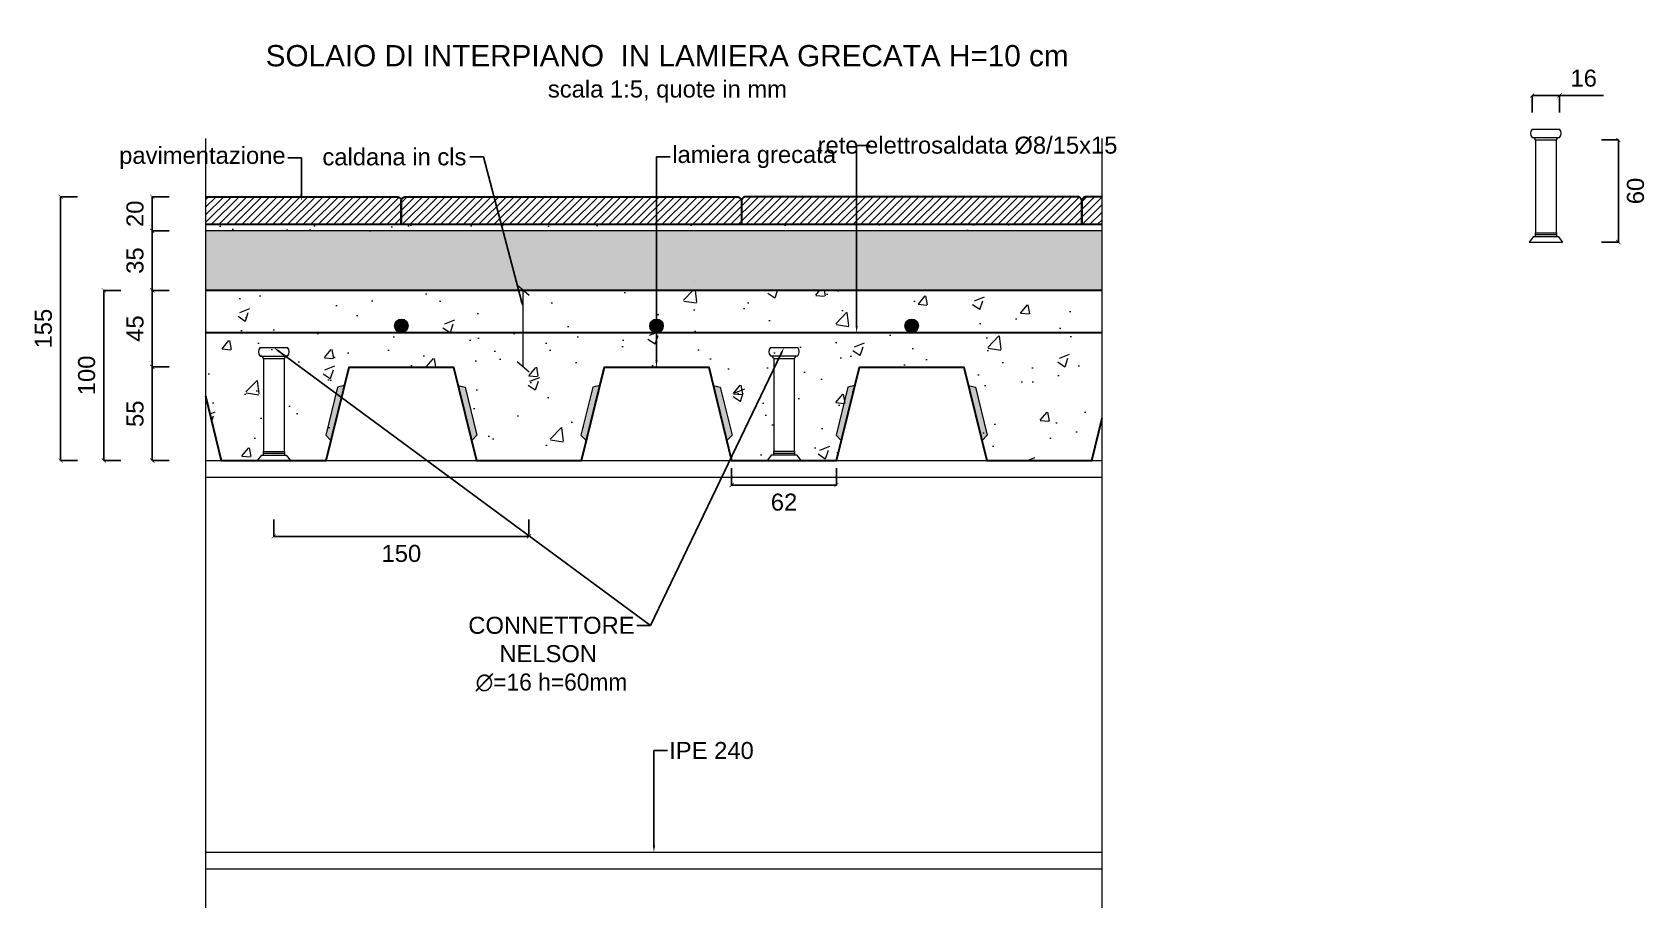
# Model space of a CAD drawing. Header units: millimetres. Extents: x 1415 to 3549, y 2194 to 4677.
# Drawn here: x 1772.802 to 1773.751, y 2309.435 to 2309.95 of the extents above; entities that cross this region are included whole.
import ezdxf
from ezdxf import colors
from ezdxf.entities.mleader import LeaderData, LeaderLine
from ezdxf.math import Vec2, Vec3

# ---------------------------------------------------------------- set-up
doc = ezdxf.new("R2010")
doc.units = ezdxf.units.MM
doc.linetypes.add('ACAD_ISO02W100', pattern=[15, 12, -3])
doc.linetypes.add('DASHDOT', pattern=[1, 0.5, -0.25, 0, -0.25])
doc.layers.get('0').update_dxf_attribs({"plot": 0})
for name, color, linetype, lineweight in [('CONNETTORE', 7, 'Continuous', 15), ('Layer3', 7, 'Continuous', 15), ('Layer4', 7, 'Continuous', 15), ('quote', 252, 'Continuous', 5), ('sezionato particolari', 7, 'Continuous', 30), ('sezione', 18, 'ACAD_ISO02W100', 20)]:
    doc.layers.add(name, color=color, linetype=linetype, lineweight=lineweight)
doc.layers.add('retini', color=7, linetype='DASHDOT', lineweight=9, true_color=0x636466)
doc.styles.get("Standard").update_dxf_attribs({"font": 'arial.ttf'})
doc.dimstyles.new('quote acciaio', dxfattribs={"dimtxt": 0.01, "dimasz": 0.0025, "dimexe": 0, "dimexo": 0, "dimgap": 0.005, "dimtad": 2, "dimdec": 0, "dimlfac": 1000, "dimzin": 0, "dimdsep": 46, "dimtxsty": 'Standard', "dimblk": 'ARCHTICK', "dimcen": 0, "dimclre": 252, "dimadec": 0, "dimazin": 0, "dimtfac": 1, "dimtdec": 0, "dimtofl": 0, "dimtmove": 0, "dimatfit": 3, "dimfxl": 0.01, "dimfxlon": 1, "dimtolj": 1, "dimtzin": 0, "dimarcsym": 0})

# ---------------------------------------------------------------- blocks, each defined once
blk = doc.blocks.new('_ArchTick')
at = {"color": 0, "linetype": 'ByBlock', "const_width": 0.15}
blk.add_lwpolyline([(-0.5, -0.5), (0.5, 0.5)], dxfattribs=at)
blk = doc.blocks.new('*D25')
at = {"layer": 'Defpoints', "color": 0, "transparency": 16777216}
for p in [(1772.95498, 2309.75285), (1772.87229, 2309.69775), (1772.95498, 2309.69775)]:
    blk.add_point(p, dxfattribs=at)
at = {"layer": 'quote', "color": 252, "lineweight": -2, "transparency": 16777216}
for p, q in [((1772.88229, 2309.75285), (1772.87229, 2309.75285)), ((1772.88229, 2309.69775), (1772.87229, 2309.69775))]:
    blk.add_line(p, q, dxfattribs=at)
at = {"layer": 'quote', "color": 0, "linetype": 'Continuous', "lineweight": -2, "transparency": 16777216}
blk.add_line((1772.87229, 2309.75285), (1772.87229, 2309.69775), dxfattribs=at)
at = {"layer": 'quote', "color": 0, "lineweight": -2, "transparency": 16777216, "xscale": 0.0025, "yscale": 0.0025, "zscale": 0.0025}
for p, rotation in [((1772.87229, 2309.75285), 90), ((1772.87229, 2309.69775), 270)]:
    blk.add_blockref('_ArchTick', p, dxfattribs=dict(at, rotation=rotation))
at = {"layer": 'quote', "color": 0, "transparency": 16777216, "insert": (1772.86221, 2309.7253), "char_height": 0.01, "attachment_point": 5, "rotation": 90}
blk.add_mtext('\\A1;55', dxfattribs=at)
blk = doc.blocks.new('*D26')
at = {"layer": 'Defpoints', "color": 0, "transparency": 16777216}
for p in [(1772.95498, 2309.79785), (1772.87229, 2309.75285), (1772.95498, 2309.75285)]:
    blk.add_point(p, dxfattribs=at)
at = {"layer": 'quote', "color": 252, "lineweight": -2, "transparency": 16777216}
for p, q in [((1772.88229, 2309.79785), (1772.87229, 2309.79785)), ((1772.88229, 2309.75285), (1772.87229, 2309.75285))]:
    blk.add_line(p, q, dxfattribs=at)
at = {"layer": 'quote', "color": 0, "linetype": 'Continuous', "lineweight": -2, "transparency": 16777216}
blk.add_line((1772.87229, 2309.79785), (1772.87229, 2309.75285), dxfattribs=at)
at = {"layer": 'quote', "color": 0, "lineweight": -2, "transparency": 16777216, "xscale": 0.0025, "yscale": 0.0025, "zscale": 0.0025}
for p, rotation in [((1772.87229, 2309.79785), 90), ((1772.87229, 2309.75285), 270)]:
    blk.add_blockref('_ArchTick', p, dxfattribs=dict(at, rotation=rotation))
at = {"layer": 'quote', "color": 0, "transparency": 16777216, "insert": (1772.86221, 2309.77535), "char_height": 0.01, "attachment_point": 5, "rotation": 90}
blk.add_mtext('\\A1;45', dxfattribs=at)
blk = doc.blocks.new('*D27')
at = {"layer": 'Defpoints', "color": 0, "transparency": 16777216}
for p in [(1772.87229, 2309.83285), (1772.95498, 2309.83285), (1772.95498, 2309.79785)]:
    blk.add_point(p, dxfattribs=at)
at = {"layer": 'quote', "color": 252, "lineweight": -2, "transparency": 16777216}
for p, q in [((1772.88229, 2309.83285), (1772.87229, 2309.83285)), ((1772.88229, 2309.79785), (1772.87229, 2309.79785))]:
    blk.add_line(p, q, dxfattribs=at)
at = {"layer": 'quote', "color": 0, "linetype": 'Continuous', "lineweight": -2, "transparency": 16777216}
blk.add_line((1772.87229, 2309.79785), (1772.87229, 2309.83285), dxfattribs=at)
at = {"layer": 'quote', "color": 0, "lineweight": -2, "transparency": 16777216, "xscale": 0.0025, "yscale": 0.0025, "zscale": 0.0025}
for p, rotation in [((1772.87229, 2309.83285), 90), ((1772.87229, 2309.79785), 270)]:
    blk.add_blockref('_ArchTick', p, dxfattribs=dict(at, rotation=rotation))
at = {"layer": 'quote', "color": 0, "transparency": 16777216, "insert": (1772.86218, 2309.81535), "char_height": 0.01, "attachment_point": 5, "rotation": 90}
blk.add_mtext('\\A1;35', dxfattribs=at)
blk = doc.blocks.new('*D28')
at = {"layer": 'Defpoints', "color": 0, "transparency": 16777216}
for p in [(1772.95498, 2309.85285), (1772.87229, 2309.83285), (1772.95498, 2309.83285)]:
    blk.add_point(p, dxfattribs=at)
at = {"layer": 'quote', "color": 252, "lineweight": -2, "transparency": 16777216}
for p, q in [((1772.88229, 2309.85285), (1772.87229, 2309.85285)), ((1772.88229, 2309.83285), (1772.87229, 2309.83285))]:
    blk.add_line(p, q, dxfattribs=at)
at = {"layer": 'quote', "color": 0, "linetype": 'Continuous', "lineweight": -2, "transparency": 16777216}
blk.add_line((1772.87229, 2309.85285), (1772.87229, 2309.83285), dxfattribs=at)
at = {"layer": 'quote', "color": 0, "lineweight": -2, "transparency": 16777216, "xscale": 0.0025, "yscale": 0.0025, "zscale": 0.0025}
for p, rotation in [((1772.87229, 2309.85285), 90), ((1772.87229, 2309.83285), 270)]:
    blk.add_blockref('_ArchTick', p, dxfattribs=dict(at, rotation=rotation))
at = {"layer": 'quote', "color": 0, "transparency": 16777216, "insert": (1772.86219, 2309.84285), "char_height": 0.01, "attachment_point": 5, "rotation": 90}
blk.add_mtext('\\A1;20', dxfattribs=at)
blk = doc.blocks.new('*D29')
at = {"layer": 'Defpoints', "color": 0, "transparency": 16777216}
for p in [(1772.90367, 2309.85285), (1772.81844, 2309.69785), (1772.90367, 2309.69785)]:
    blk.add_point(p, dxfattribs=at)
at = {"layer": 'quote', "color": 252, "lineweight": -2, "transparency": 16777216}
for p, q in [((1772.82844, 2309.85285), (1772.81844, 2309.85285)), ((1772.82844, 2309.69785), (1772.81844, 2309.69785))]:
    blk.add_line(p, q, dxfattribs=at)
at = {"layer": 'quote', "color": 0, "linetype": 'Continuous', "lineweight": -2, "transparency": 16777216}
blk.add_line((1772.81844, 2309.85285), (1772.81844, 2309.69785), dxfattribs=at)
at = {"layer": 'quote', "color": 0, "lineweight": -2, "transparency": 16777216, "xscale": 0.0025, "yscale": 0.0025, "zscale": 0.0025}
for p, rotation in [((1772.81844, 2309.85285), 90), ((1772.81844, 2309.69785), 270)]:
    blk.add_blockref('_ArchTick', p, dxfattribs=dict(at, rotation=rotation))
at = {"layer": 'quote', "color": 0, "transparency": 16777216, "insert": (1772.80833, 2309.77535), "char_height": 0.01, "attachment_point": 5, "rotation": 90}
blk.add_mtext('\\A1;155', dxfattribs=at)
blk = doc.blocks.new('*D30')
at = {"layer": 'Defpoints', "color": 0, "transparency": 16777216}
for p in [(1772.84384, 2309.79785), (1772.94373, 2309.79785), (1772.94373, 2309.69785)]:
    blk.add_point(p, dxfattribs=at)
at = {"layer": 'quote', "color": 252, "lineweight": -2, "transparency": 16777216}
for p, q in [((1772.85384, 2309.79785), (1772.84384, 2309.79785)), ((1772.85384, 2309.69785), (1772.84384, 2309.69785))]:
    blk.add_line(p, q, dxfattribs=at)
at = {"layer": 'quote', "color": 0, "linetype": 'Continuous', "lineweight": -2, "transparency": 16777216}
blk.add_line((1772.84384, 2309.69785), (1772.84384, 2309.79785), dxfattribs=at)
at = {"layer": 'quote', "color": 0, "lineweight": -2, "transparency": 16777216, "xscale": 0.0025, "yscale": 0.0025, "zscale": 0.0025}
for p, rotation in [((1772.84384, 2309.79785), 90), ((1772.84384, 2309.69785), 270)]:
    blk.add_blockref('_ArchTick', p, dxfattribs=dict(at, rotation=rotation))
at = {"layer": 'quote', "color": 0, "transparency": 16777216, "insert": (1772.83374, 2309.74785), "char_height": 0.01, "attachment_point": 5, "rotation": 90}
blk.add_mtext('\\A1;100', dxfattribs=at)
blk = doc.blocks.new('*D31')
at = {"layer": 'Defpoints', "color": 0, "transparency": 16777216}
for p in [(1773.2129, 2309.69775), (1773.27448, 2309.69785), (1773.2129, 2309.6834)]:
    blk.add_point(p, dxfattribs=at)
at = {"layer": 'Layer3', "color": 252, "lineweight": -2, "transparency": 16777216}
for p, q in [((1773.2129, 2309.6934), (1773.2129, 2309.6834)), ((1773.27448, 2309.6934), (1773.27448, 2309.6834))]:
    blk.add_line(p, q, dxfattribs=at)
at = {"layer": 'Layer3', "color": 0, "linetype": 'Continuous', "lineweight": -2, "transparency": 16777216}
blk.add_line((1773.27448, 2309.6834), (1773.2129, 2309.6834), dxfattribs=at)
at = {"layer": 'Layer3', "color": 0, "lineweight": -2, "transparency": 16777216, "xscale": 0.0025, "yscale": 0.0025, "zscale": 0.0025, "rotation": 180}
blk.add_blockref('_ArchTick', (1773.2129, 2309.6834), dxfattribs=at)
at = {"layer": 'Layer3', "color": 0, "lineweight": -2, "transparency": 16777216, "xscale": 0.0025, "yscale": 0.0025, "zscale": 0.0025}
blk.add_blockref('_ArchTick', (1773.27448, 2309.6834), dxfattribs=at)
at = {"layer": 'Layer3', "color": 0, "transparency": 16777216, "insert": (1773.24369, 2309.6733), "char_height": 0.01, "attachment_point": 5}
blk.add_mtext('\\A1;62', dxfattribs=at)
blk = doc.blocks.new('*D32')
at = {"layer": 'Defpoints', "color": 0, "transparency": 16777216}
for p in [(1772.94373, 2309.69775), (1773.09373, 2309.69775), (1773.09373, 2309.65324)]:
    blk.add_point(p, dxfattribs=at)
at = {"layer": 'quote', "color": 252, "lineweight": -2, "transparency": 16777216}
for p, q in [((1772.94373, 2309.66324), (1772.94373, 2309.65324)), ((1773.09373, 2309.66324), (1773.09373, 2309.65324))]:
    blk.add_line(p, q, dxfattribs=at)
at = {"layer": 'quote', "color": 0, "linetype": 'Continuous', "lineweight": -2, "transparency": 16777216}
blk.add_line((1772.94373, 2309.65324), (1773.09373, 2309.65324), dxfattribs=at)
at = {"layer": 'quote', "color": 0, "lineweight": -2, "transparency": 16777216, "xscale": 0.0025, "yscale": 0.0025, "zscale": 0.0025, "rotation": 180}
blk.add_blockref('_ArchTick', (1772.94373, 2309.65324), dxfattribs=at)
at = {"layer": 'quote', "color": 0, "lineweight": -2, "transparency": 16777216, "xscale": 0.0025, "yscale": 0.0025, "zscale": 0.0025}
blk.add_blockref('_ArchTick', (1773.09373, 2309.65324), dxfattribs=at)
at = {"layer": 'quote', "color": 0, "transparency": 16777216, "insert": (1773.01873, 2309.64313), "char_height": 0.01, "attachment_point": 5}
blk.add_mtext('\\A1;150', dxfattribs=at)
blk = doc.blocks.new('*D302')
at = {"layer": 'Defpoints', "color": 0, "transparency": 16777216}
for p in [(1773.69957, 2309.91241), (1773.68349, 2309.89266), (1773.69957, 2309.89266)]:
    blk.add_point(p, dxfattribs=at)
at = {"layer": 'quote', "color": 252, "lineweight": -2, "transparency": 16777216}
for p, q in [((1773.68349, 2309.90241), (1773.68349, 2309.91241)), ((1773.69957, 2309.90241), (1773.69957, 2309.91241))]:
    blk.add_line(p, q, dxfattribs=at)
at = {"layer": 'quote', "color": 0, "linetype": 'Continuous', "lineweight": -2, "transparency": 16777216}
for p, q in [((1773.68349, 2309.91241), (1773.69957, 2309.91241)), ((1773.69957, 2309.91241), (1773.72545, 2309.91241))]:
    blk.add_line(p, q, dxfattribs=at)
at = {"layer": 'quote', "color": 0, "lineweight": -2, "transparency": 16777216, "xscale": 0.0025, "yscale": 0.0025, "zscale": 0.0025, "rotation": 180}
blk.add_blockref('_ArchTick', (1773.68349, 2309.91241), dxfattribs=at)
at = {"layer": 'quote', "color": 0, "lineweight": -2, "transparency": 16777216, "xscale": 0.0025, "yscale": 0.0025, "zscale": 0.0025}
blk.add_blockref('_ArchTick', (1773.69957, 2309.91241), dxfattribs=at)
at = {"layer": 'quote', "color": 0, "transparency": 16777216, "insert": (1773.71376, 2309.92252), "char_height": 0.01, "attachment_point": 5}
blk.add_mtext('\\A1;16', dxfattribs=at)
blk = doc.blocks.new('*D303')
at = {"layer": 'Defpoints', "color": 0, "transparency": 16777216}
for p in [(1773.69153, 2309.88625), (1773.69153, 2309.82625), (1773.73415, 2309.82625)]:
    blk.add_point(p, dxfattribs=at)
at = {"layer": 'quote', "color": 252, "lineweight": -2, "transparency": 16777216}
for p, q in [((1773.72415, 2309.88625), (1773.73415, 2309.88625)), ((1773.72415, 2309.82625), (1773.73415, 2309.82625))]:
    blk.add_line(p, q, dxfattribs=at)
at = {"layer": 'quote', "color": 0, "linetype": 'Continuous', "lineweight": -2, "transparency": 16777216}
blk.add_line((1773.73415, 2309.88625), (1773.73415, 2309.82625), dxfattribs=at)
at = {"layer": 'quote', "color": 0, "lineweight": -2, "transparency": 16777216, "xscale": 0.0025, "yscale": 0.0025, "zscale": 0.0025}
for p, rotation in [((1773.73415, 2309.88625), 90), ((1773.73415, 2309.82625), 270)]:
    blk.add_blockref('_ArchTick', p, dxfattribs=dict(at, rotation=rotation))
at = {"layer": 'quote', "color": 0, "transparency": 16777216, "insert": (1773.74426, 2309.85625), "char_height": 0.01, "attachment_point": 5, "rotation": 90}
blk.add_mtext('\\A1;60', dxfattribs=at)

msp = doc.modelspace()

# ---------------------------------------------------------------- hatches: boundary and pattern name
at = {"layer": 'quote'}
h = msp.add_hatch(dxfattribs=at)
h.set_pattern_fill('AR-CONC', color=256, scale=0.00033)
h.paths.add_polyline_path([(1773.4307, 2309.72316), (1773.4307, 2309.79785), (1772.90367, 2309.79785), (1772.90367, 2309.73577), (1772.91298, 2309.69785), (1772.97448, 2309.69785), (1772.98798, 2309.75285), (1773.04948, 2309.75285), (1773.06298, 2309.69785), (1773.12448, 2309.69785), (1773.13798, 2309.75285), (1773.19948, 2309.75285), (1773.21298, 2309.69785), (1773.27448, 2309.69785), (1773.28798, 2309.75285), (1773.34948, 2309.75285), (1773.36298, 2309.69785), (1773.42448, 2309.69785)])
at = {"layer": 'quote', "transparency": 33554687}
h = msp.add_hatch(color=256, dxfattribs=at)
h.dxf.hatch_style = 1
h.paths.add_polyline_path([(1773.02273, 2309.77696, 1), (1773.01473, 2309.77696, 1)])
h = msp.add_hatch(color=256, dxfattribs=at)
h.dxf.hatch_style = 1
h.paths.add_polyline_path([(1773.17273, 2309.77696, 1), (1773.16473, 2309.77696, 1)])
h = msp.add_hatch(color=256, dxfattribs=at)
h.dxf.hatch_style = 1
h.paths.add_polyline_path([(1773.32273, 2309.77696, 1), (1773.31473, 2309.77696, 1)])
h = msp.add_hatch(color=256, dxfattribs=at)
h.dxf.hatch_style = 1
h.paths.add_polyline_path([(1772.98531, 2309.74196), (1772.98124, 2309.74103), (1772.9743, 2309.71276), (1772.97735, 2309.70951)])
h.paths.add_polyline_path([(1773.05623, 2309.74103), (1773.05216, 2309.74196), (1773.06012, 2309.70951), (1773.06317, 2309.71276)])
h = msp.add_hatch(color=256, dxfattribs=at)
h.dxf.hatch_style = 1
h.paths.add_polyline_path([(1773.13531, 2309.74196), (1773.13124, 2309.74103), (1773.1243, 2309.71276), (1773.12735, 2309.70951)])
h.paths.add_polyline_path([(1773.20623, 2309.74103), (1773.20216, 2309.74196), (1773.21012, 2309.70951), (1773.21317, 2309.71276)])
h = msp.add_hatch(color=256, dxfattribs=at)
h.dxf.hatch_style = 1
h.paths.add_polyline_path([(1773.28531, 2309.74196), (1773.28124, 2309.74103), (1773.2743, 2309.71276), (1773.27735, 2309.70951)])
h.paths.add_polyline_path([(1773.35623, 2309.74103), (1773.35216, 2309.74196), (1773.36012, 2309.70951), (1773.36317, 2309.71276)])
at = {"layer": 'retini'}
h = msp.add_hatch(dxfattribs=at)
h.set_pattern_fill('ANSI31', color=256, scale=0.001)
h.set_pattern_definition([(45, (0, 0), (-0.0022450640303, 0.0022450640303), [])])
h.paths.add_polyline_path([(1773.01871, 2309.85035, 0.414214), (1773.01621, 2309.85285), (1772.90367, 2309.85285), (1772.90367, 2309.83649), (1773.01871, 2309.83649)])
h.paths.add_polyline_path([(1773.21871, 2309.85035, 0.414214), (1773.21621, 2309.85285), (1773.02121, 2309.85285, 0.414214), (1773.01871, 2309.85035), (1773.01871, 2309.83649), (1773.21871, 2309.83649)])
h.paths.add_polyline_path([(1773.31873, 2309.85285), (1773.22121, 2309.85285, 0.414214), (1773.21871, 2309.85035), (1773.21871, 2309.83649), (1773.31873, 2309.83649)])
h.paths.add_polyline_path([(1773.41871, 2309.85035, 0.414214), (1773.41621, 2309.85285), (1773.31873, 2309.85285), (1773.31873, 2309.83649), (1773.41871, 2309.83649)])
edge = h.paths.add_edge_path()
edge.add_line((1773.4307, 2309.83649), (1773.4307, 2309.85285))
edge.add_line((1773.4307, 2309.85285), (1773.42121, 2309.85285))
edge.add_arc((1773.42121, 2309.85035), 0.0025, 90, 180)
edge.add_line((1773.41871, 2309.85035), (1773.41871, 2309.83649))
edge.add_line((1773.41871, 2309.83649), (1773.4307, 2309.83649))
h = msp.add_hatch(dxfattribs=at)
h.set_pattern_fill('AR-SAND', color=256, scale=0.0007)
h.paths.add_polyline_path([(1773.4307, 2309.83285), (1773.4307, 2309.83649), (1772.90373, 2309.83649), (1772.90367, 2309.83285)])
at = {"layer": 'retini', "lineweight": 15}
h = msp.add_hatch(dxfattribs=at)
h.set_pattern_fill('AR-SAND', color=256, scale=0.0001)
h.set_pattern_definition([(37.5, (0, 0), (-0.0001600031296, 0.0048941323733), [0, -0.0038608, 0, -0.004318, 0, -0.0041275]), (7.5, (0, 0), (0.004495232831, 0.007168251006), [0, -0.0020828, 0, -0.0034798, 0, -0.0013335]), (327.5, (-0.003124, 0), (0.0079099237024, 1.4371847e-05), [0, -0.00127, 0, -0.004572, 0, -0.005969]), (317.5, (-0.003124, 0), (0.007635564525, 0.002229293233), [0, -0.000635, 0, -0.0029972, 0, -0.003429])])
h.paths.add_polyline_path([(1773.07839, 2309.83285), (1772.90367, 2309.83285), (1772.90367, 2309.79785), (1773.08762, 2309.79785)])
h.paths.add_polyline_path([(1773.16873, 2309.83285), (1773.07839, 2309.83285), (1773.08681, 2309.80093), (1773.09033, 2309.79785), (1773.16873, 2309.79785)])
h.paths.add_polyline_path([(1773.28637, 2309.83285), (1773.16873, 2309.83285), (1773.16873, 2309.79785), (1773.28637, 2309.79785)])
h.paths.add_polyline_path([(1773.4307, 2309.83285), (1773.28637, 2309.83285), (1773.28637, 2309.79785), (1773.4307, 2309.79785)])

# ---------------------------------------------------------------- linework, layer by layer
at = {"layer": 'CONNETTORE'}
for p, q in [((1773.68349, 2309.89266), (1773.69957, 2309.89266)), ((1773.68349, 2309.88766), (1773.69957, 2309.88766)), ((1773.68541, 2309.88625), (1773.69765, 2309.88625)), ((1773.68552, 2309.88625), (1773.68552, 2309.88266)), ((1773.68552, 2309.88266), (1773.68552, 2309.83165)), ((1773.69752, 2309.88625), (1773.69752, 2309.88266)), ((1773.69752, 2309.88266), (1773.69752, 2309.83165)), ((1773.68534, 2309.83165), (1773.69772, 2309.83165)), ((1773.68534, 2309.83165), (1773.68534, 2309.82956)), ((1773.68534, 2309.8306), (1773.69772, 2309.8306)), ((1773.69772, 2309.83165), (1773.69772, 2309.82956)), ((1773.6842, 2309.82956), (1773.68171, 2309.82625)), ((1773.6842, 2309.82956), (1773.69886, 2309.82956)), ((1773.69886, 2309.82956), (1773.70135, 2309.82625)), ((1772.93572, 2309.76416), (1772.9518, 2309.76416)), ((1773.23564, 2309.76426), (1773.25172, 2309.76426)), ((1772.93572, 2309.75916), (1772.9518, 2309.75916)), ((1772.93764, 2309.75775), (1772.94988, 2309.75775)), ((1772.93775, 2309.75775), (1772.93775, 2309.75416)), ((1772.93775, 2309.75416), (1772.93775, 2309.70315)), ((1772.94975, 2309.75775), (1772.94975, 2309.70315)), ((1773.23564, 2309.75926), (1773.25172, 2309.75926)), ((1773.23756, 2309.75785), (1773.2498, 2309.75785)), ((1773.23767, 2309.75785), (1773.23767, 2309.75426)), ((1773.23767, 2309.75426), (1773.23767, 2309.70325)), ((1773.24967, 2309.75785), (1773.24967, 2309.70325)), ((1772.93643, 2309.70106), (1772.93394, 2309.69775)), ((1772.93643, 2309.70106), (1772.95109, 2309.70106)), ((1772.93757, 2309.70315), (1772.94995, 2309.70315)), ((1772.93757, 2309.70315), (1772.93757, 2309.70106)), ((1772.93757, 2309.7021), (1772.94995, 2309.7021)), ((1772.94995, 2309.70315), (1772.94995, 2309.70106)), ((1772.95109, 2309.70106), (1772.95357, 2309.69775)), ((1773.23635, 2309.70116), (1773.23386, 2309.69785)), ((1773.23635, 2309.70116), (1773.25101, 2309.70116)), ((1773.23749, 2309.70325), (1773.24987, 2309.70325)), ((1773.23749, 2309.70325), (1773.23749, 2309.70116)), ((1773.23749, 2309.7022), (1773.24987, 2309.7022)), ((1773.24987, 2309.70325), (1773.24987, 2309.70116)), ((1773.25101, 2309.70116), (1773.2535, 2309.69785))]:
    msp.add_line(p, q, dxfattribs=at)
for centre, radius, start, end in [((1773.68627, 2309.89016), 0.00374, 138.00162, 221.99838), ((1773.68352, 2309.88569), 0.00197, 16.40132, 90.97363), ((1773.69954, 2309.88569), 0.00197, 89.02637, 163.59868), ((1773.69679, 2309.89016), 0.00374, 318.00162, 41.99838), ((1772.93849, 2309.76166), 0.00374, 138.00162, 221.99838), ((1772.94902, 2309.76166), 0.00374, 318.00162, 41.99838), ((1773.23842, 2309.76176), 0.00374, 138.00162, 221.99838), ((1773.24894, 2309.76176), 0.00374, 318.00162, 41.99838), ((1772.93575, 2309.75719), 0.00197, 16.40132, 90.97363), ((1772.95176, 2309.75719), 0.00197, 89.02637, 163.59868), ((1773.23567, 2309.75729), 0.00197, 16.40132, 90.97363), ((1773.25169, 2309.75729), 0.00197, 89.02637, 163.59868)]:
    msp.add_arc(centre, radius, start, end, dxfattribs=at)
at = {"layer": 'Layer4', "color": 3}
for p, q in [((1773.09378, 2309.79483), (1773.08689, 2309.80086)), ((1773.09378, 2309.74983), (1773.08689, 2309.75586))]:
    msp.add_line(p, q, dxfattribs=at)
at = {"layer": 'Layer4'}
for points in [[(1773.4307, 2309.83285), (1772.90367, 2309.83285)], [(1773.68171, 2309.82625), (1773.70135, 2309.82625)], [(1772.90367, 2309.73577), (1772.91298, 2309.69785), (1772.97448, 2309.69785), (1772.98798, 2309.75285), (1773.04948, 2309.75285), (1773.06298, 2309.69785), (1773.12448, 2309.69785), (1773.13798, 2309.75285), (1773.19948, 2309.75285), (1773.21298, 2309.69785), (1773.27448, 2309.69785), (1773.28798, 2309.75285), (1773.34948, 2309.75285), (1773.36298, 2309.69785), (1773.42448, 2309.69785), (1773.4307, 2309.72316)], [(1772.98531, 2309.74196), (1772.98124, 2309.74103), (1772.9743, 2309.71276), (1772.97735, 2309.70951)], [(1773.05216, 2309.74196), (1773.05623, 2309.74103), (1773.06317, 2309.71276), (1773.06012, 2309.70951)], [(1773.13531, 2309.74196), (1773.13124, 2309.74103), (1773.1243, 2309.71276), (1773.12735, 2309.70951)], [(1773.20216, 2309.74196), (1773.20623, 2309.74103), (1773.21317, 2309.71276), (1773.21012, 2309.70951)], [(1773.28531, 2309.74196), (1773.28124, 2309.74103), (1773.2743, 2309.71276), (1773.27735, 2309.70951)], [(1773.35216, 2309.74196), (1773.35623, 2309.74103), (1773.36317, 2309.71276), (1773.36012, 2309.70951)], [(1772.90367, 2309.69775), (1773.4307, 2309.69775)], [(1772.90367, 2309.68795), (1773.4307, 2309.68795)], [(1772.90367, 2309.46755), (1773.4307, 2309.46755)], [(1772.90367, 2309.45775), (1773.4307, 2309.45775)]]:
    msp.add_lwpolyline(points, dxfattribs=at)
msp.add_lwpolyline([(1773.19134, 2309.80285), (1773.19134, 2309.80285)], close=True, dxfattribs=at)
at = {"layer": 'Layer4', "color": 3}
msp.add_lwpolyline([(1773.09033, 2309.75285), (1773.09033, 2309.79785)], dxfattribs=at)
at = {"layer": 'Layer4', "color": 1, "lineweight": 30}
msp.add_lwpolyline([(1773.4307, 2309.77296), (1772.90367, 2309.77296)], dxfattribs=at)
at = {"layer": 'Layer4', "color": 1}
for centre in [(1773.01873, 2309.77696), (1773.16873, 2309.77696), (1773.31873, 2309.77696)]:
    msp.add_circle(centre, 0.004, dxfattribs=at)
at = {"layer": 'Layer4'}
for p in [(1773.11117, 2309.85285), (1773.31867, 2309.85285)]:
    msp.add_point(p, dxfattribs=at)
at = {"layer": 'sezionato particolari'}
for points in [[(1772.90367, 2309.85285), (1773.01621, 2309.85285, -0.414214), (1773.01871, 2309.85035), (1773.01871, 2309.83649), (1773.01871, 2309.85035, -0.414214), (1773.02121, 2309.85285), (1773.21621, 2309.85285, -0.414214), (1773.21871, 2309.85035), (1773.21871, 2309.83649)], [(1773.4307, 2309.85285), (1773.42121, 2309.85285, 0.414214), (1773.41871, 2309.85035), (1773.41871, 2309.83649), (1773.41871, 2309.85035, 0.414214), (1773.41621, 2309.85285), (1773.22121, 2309.85285, 0.414214), (1773.21871, 2309.85035), (1773.21871, 2309.84085)]]:
    msp.add_lwpolyline(points, format="xyb", dxfattribs=at)
for points in [[(1773.4307, 2309.83649), (1772.90367, 2309.83649)], [(1773.4307, 2309.79785), (1772.90367, 2309.79785)], [(1772.90358, 2309.73575), (1772.9129, 2309.69775), (1772.97456, 2309.69775), (1772.98806, 2309.75275), (1773.0494, 2309.75275), (1773.0629, 2309.69775), (1773.12456, 2309.69775), (1773.13806, 2309.75275), (1773.1994, 2309.75275), (1773.2129, 2309.69775), (1773.27456, 2309.69775), (1773.28806, 2309.75275), (1773.3494, 2309.75275), (1773.3629, 2309.69775), (1773.42456, 2309.69775), (1773.4307, 2309.72274)]]:
    msp.add_lwpolyline(points, dxfattribs=at)
at = {"layer": 'sezione', "ltscale": 0.5}
for points in [[(1772.90367, 2309.88705), (1772.90367, 2309.43495)], [(1773.4307, 2309.43495), (1773.4307, 2309.88705)]]:
    msp.add_lwpolyline(points, dxfattribs=at)

# ---------------------------------------------------------------- texts
at = {"layer": 'Layer4', "insert": (1772.93897, 2309.94204), "char_height": 0.015, "attachment_point": 1, "bg_fill": 2}
msp.add_mtext_dynamic_manual_height_columns('{\\H0.83333x;SOLAIO DI INTERPIANO  IN LAMIERA GRECATA H=10 cm\\P\\pxqc;\\H0.8x;scala 1:5, quote in mm}', width=0.4723254, gutter_width=12.5, heights=[0], dxfattribs=at)

# ---------------------------------------------------------------- dimensions: what is measured, and where the dimension line sits
at = {"layer": 'Layer3'}
dim = msp.add_linear_dim(base=(1773.2129, 2309.6834), p1=(1773.27448, 2309.69785), p2=(1773.2129, 2309.69775), dimstyle='quote acciaio', dxfattribs=at)
dim.commit()
dim.dimension.update_dxf_attribs({"geometry": '*D31', "text_midpoint": (1773.24369, 2309.6733)})
at = {"layer": 'quote'}
for base, p1, p2, picture, middle in [((1773.69957, 2309.91241), (1773.68349, 2309.89266), (1773.69957, 2309.89266), '*D302', (1773.71376, 2309.92252)), ((1773.09373, 2309.65324), (1772.94373, 2309.69775), (1773.09373, 2309.69775), '*D32', (1773.01873, 2309.64313))]:
    dim = msp.add_linear_dim(base=base, p1=p1, p2=p2, dimstyle='quote acciaio', dxfattribs=at)
    dim.commit()
    dim.dimension.update_dxf_attribs({"geometry": picture, "text_midpoint": middle})
for base, p1, p2, picture, middle in [((1773.73415, 2309.82625), (1773.69153, 2309.88625), (1773.69153, 2309.82625), '*D303', (1773.74426, 2309.85625)), ((1772.81844, 2309.69785), (1772.90367, 2309.85285), (1772.90367, 2309.69785), '*D29', (1772.80833, 2309.77535)), ((1772.87229, 2309.83285), (1772.95498, 2309.79785), (1772.95498, 2309.83285), '*D27', (1772.86218, 2309.81535)), ((1772.84384, 2309.79785), (1772.94373, 2309.69785), (1772.94373, 2309.79785), '*D30', (1772.83374, 2309.74785)), ((1772.87229, 2309.75285), (1772.95498, 2309.79785), (1772.95498, 2309.75285), '*D26', (1772.86221, 2309.77535)), ((1772.87229, 2309.69775), (1772.95498, 2309.75285), (1772.95498, 2309.69775), '*D25', (1772.86221, 2309.7253))]:
    dim = msp.add_linear_dim(base=base, p1=p1, p2=p2, angle=90, dimstyle='quote acciaio', dxfattribs=at)
    dim.commit()
    dim.dimension.update_dxf_attribs({"geometry": picture, "text_midpoint": middle})
dim = msp.add_linear_dim(base=(1772.87229, 2309.83285), p1=(1772.95498, 2309.85285), p2=(1772.95498, 2309.83285), angle=90, dimstyle='quote acciaio', dxfattribs=at)
dim.commit()
dim.dimension.update_dxf_attribs({"geometry": '*D28', "text_midpoint": (1772.87229, 2309.84285), "dimtype": 160})

# ---------------------------------------------------------------- leaders
at = {"layer": 'Layer4', "color": 251, "true_color": 0x636466}
ml = msp.add_multileader_mtext('Standard', dxfattribs=at)
ml.set_content('rete elettrosaldata Ø8/15x15', color=(99, 100, 102))
ml.set_leader_properties()
ml.build(insert=Vec2(0, 0))
ml.multileader.update_dxf_attribs({"dogleg_length": 0.008, "arrow_head_size": 0.004})
ctx = ml.context
ctx.base_point, ctx.char_height, ctx.arrow_head_size, ctx.landing_gap_size, ctx.plane_origin = Vec3(1773.29437, 2309.88299), 0.01, 0.004, 0.002, Vec3(1773.28637, 2309.77296)
ctx.text_align_type = 1
notes = []
notes.append((ctx, [(0, (1, 1, 0), (1773.28637, 2309.88299), (1, 0), 0.008, [(0, [(1773.28637, 2309.77296)], 0, [])])]))
ctx.mtext.insert, ctx.mtext.width, ctx.mtext.alignment, ctx.mtext.flow_direction = Vec3(1773.35154, 2309.8882), 0.1671544, 2, 5
ml = msp.add_multileader_mtext('Standard', dxfattribs=at)
ml.set_content('pavimentazione ', color=(99, 100, 102))
ml.set_leader_properties()
ml.build(insert=Vec2(0, 0))
ml.multileader.update_dxf_attribs({"dogleg_length": 0.008, "arrow_head_size": 0.004})
ctx = ml.context
ctx.base_point, ctx.char_height, ctx.arrow_head_size, ctx.landing_gap_size, ctx.plane_origin = Vec3(1772.85159, 2309.87582), 0.01, 0.004, 0.002, Vec3(1772.95994, 2309.85035)
ctx.text_align_type = 1
notes.append((ctx, [(1, (1, 1, 0), (1772.95994, 2309.87582), (-1, 0), 0.008, [(0, [(1772.95994, 2309.85035)], 0, [])])]))
ctx.mtext.insert, ctx.mtext.defined_height, ctx.mtext.alignment, ctx.mtext.flow_direction = Vec3(1772.90177, 2309.88221), 0.02783, 2, 5
ml = msp.add_multileader_mtext('Standard', dxfattribs=at)
ml.set_content('caldana in cls', color=(99, 100, 102))
ml.set_leader_properties()
ml.build(insert=Vec2(0, 0))
ml.multileader.update_dxf_attribs({"dogleg_length": 0.008, "arrow_head_size": 0.004})
ctx = ml.context
ctx.base_point, ctx.char_height, ctx.arrow_head_size, ctx.landing_gap_size, ctx.plane_origin = Vec3(1772.97139, 2309.87625), 0.01, 0.004, 0.002, Vec3(1773.09033, 2309.78757)
ctx.text_align_type = 2
notes.append((ctx, [(1, (1, 1, 0), (1773.06696, 2309.87625), (-1, 0), 0.008, [(0, [(1773.09033, 2309.78757)], 0, [])])]))
ctx.mtext.insert, ctx.mtext.width, ctx.mtext.alignment, ctx.mtext.flow_direction = Vec3(1773.05696, 2309.88133), 0.1671544, 3, 5
ml = msp.add_multileader_mtext('Standard', dxfattribs=at)
ml.set_content('lamiera grecata', color=(99, 100, 102))
ml.set_leader_properties()
ml.build(insert=Vec2(0, 0))
ml.multileader.update_dxf_attribs({"dogleg_length": 0.008, "arrow_head_size": 0.004})
ctx = ml.context
ctx.base_point, ctx.char_height, ctx.arrow_head_size, ctx.landing_gap_size, ctx.plane_origin = Vec3(1773.17673, 2309.87625), 0.01, 0.004, 0.002, Vec3(1773.09358, 2309.9241)
ctx.text_align_type = 1
notes.append((ctx, [(0, (1, 1, 0), (1773.16873, 2309.87625), (1, 0), 0.008, [(0, [(1773.16873, 2309.75275)], 0, [])])]))
ctx.mtext.insert, ctx.mtext.alignment, ctx.mtext.flow_direction = Vec3(1773.22613, 2309.88272), 2, 5
ml = msp.add_multileader_mtext('Standard', dxfattribs=at)
ml.set_content('IPE 240', color=(99, 100, 102))
ml.set_leader_properties()
ml.build(insert=Vec2(0, 0))
ml.multileader.update_dxf_attribs({"dogleg_length": 0.008, "arrow_head_size": 0.004})
ctx = ml.context
ctx.base_point, ctx.char_height, ctx.arrow_head_size, ctx.landing_gap_size, ctx.plane_origin = Vec3(1773.17519, 2309.52729), 0.01, 0.004, 0.002, Vec3(1772.90367, 2309.62155)
ctx.text_align_type = 1
notes.append((ctx, [(1, (1, 1, 0), (1773.16719, 2309.52729), (1, 0), 0.008, [(0, [(1773.16719, 2309.46755)], 0, [])])]))
ctx.mtext.insert, ctx.mtext.alignment, ctx.mtext.flow_direction = Vec3(1773.20105, 2309.53238), 2, 5
at = {"layer": 'quote', "color": 251, "true_color": 0x636466}
ml = msp.add_multileader_mtext('Standard', dxfattribs=at)
ml.set_content('{\\C256;CONNETTORE NELSON  \\fBahnschrift Light|b0|i0|c0|p34;∅=16 h=60mm}', color=(99, 100, 102))
ml.set_leader_properties()
ml.build(insert=Vec2(0, 0))
ml.multileader.update_dxf_attribs({"dogleg_length": 0.008, "arrow_head_size": 0.004})
ctx = ml.context
ctx.base_point, ctx.char_height, ctx.arrow_head_size, ctx.landing_gap_size, ctx.plane_origin = Vec3(1773.0568, 2309.60091), 0.01, 0.004, 0.002, Vec3(1772.97435, 2309.78789)
ctx.text_align_type = 1
notes.append((ctx, [(1, (1, 1, 0), (1773.16514, 2309.60091), (-1, 0), 0.008, [(0, [(1772.94368, 2309.76426)], 0, []), (1, [(1773.24368, 2309.76426)], 0, [])])]))
ctx.mtext.insert, ctx.mtext.width, ctx.mtext.alignment, ctx.mtext.flow_direction = Vec3(1773.10697, 2309.60596), 0.0961788, 2, 5
for ctx, leaders in notes:
    for number, flags, end, landing, length, lines in leaders:
        leader = LeaderData()
        leader.index, (leader.has_last_leader_line, leader.has_dogleg_vector, leader.attachment_direction) = number, flags
        leader.last_leader_point, leader.dogleg_vector, leader.dogleg_length = Vec3(end), Vec3(landing), length
        for number, points, colour, breaks in lines:
            line = LeaderLine()
            line.index, line.vertices, line.color, line.breaks = number, Vec3.list(points), colors.encode_raw_color(colour), breaks
            leader.lines.append(line)
        ctx.leaders.append(leader)

doc.saveas('drawing.dxf')
